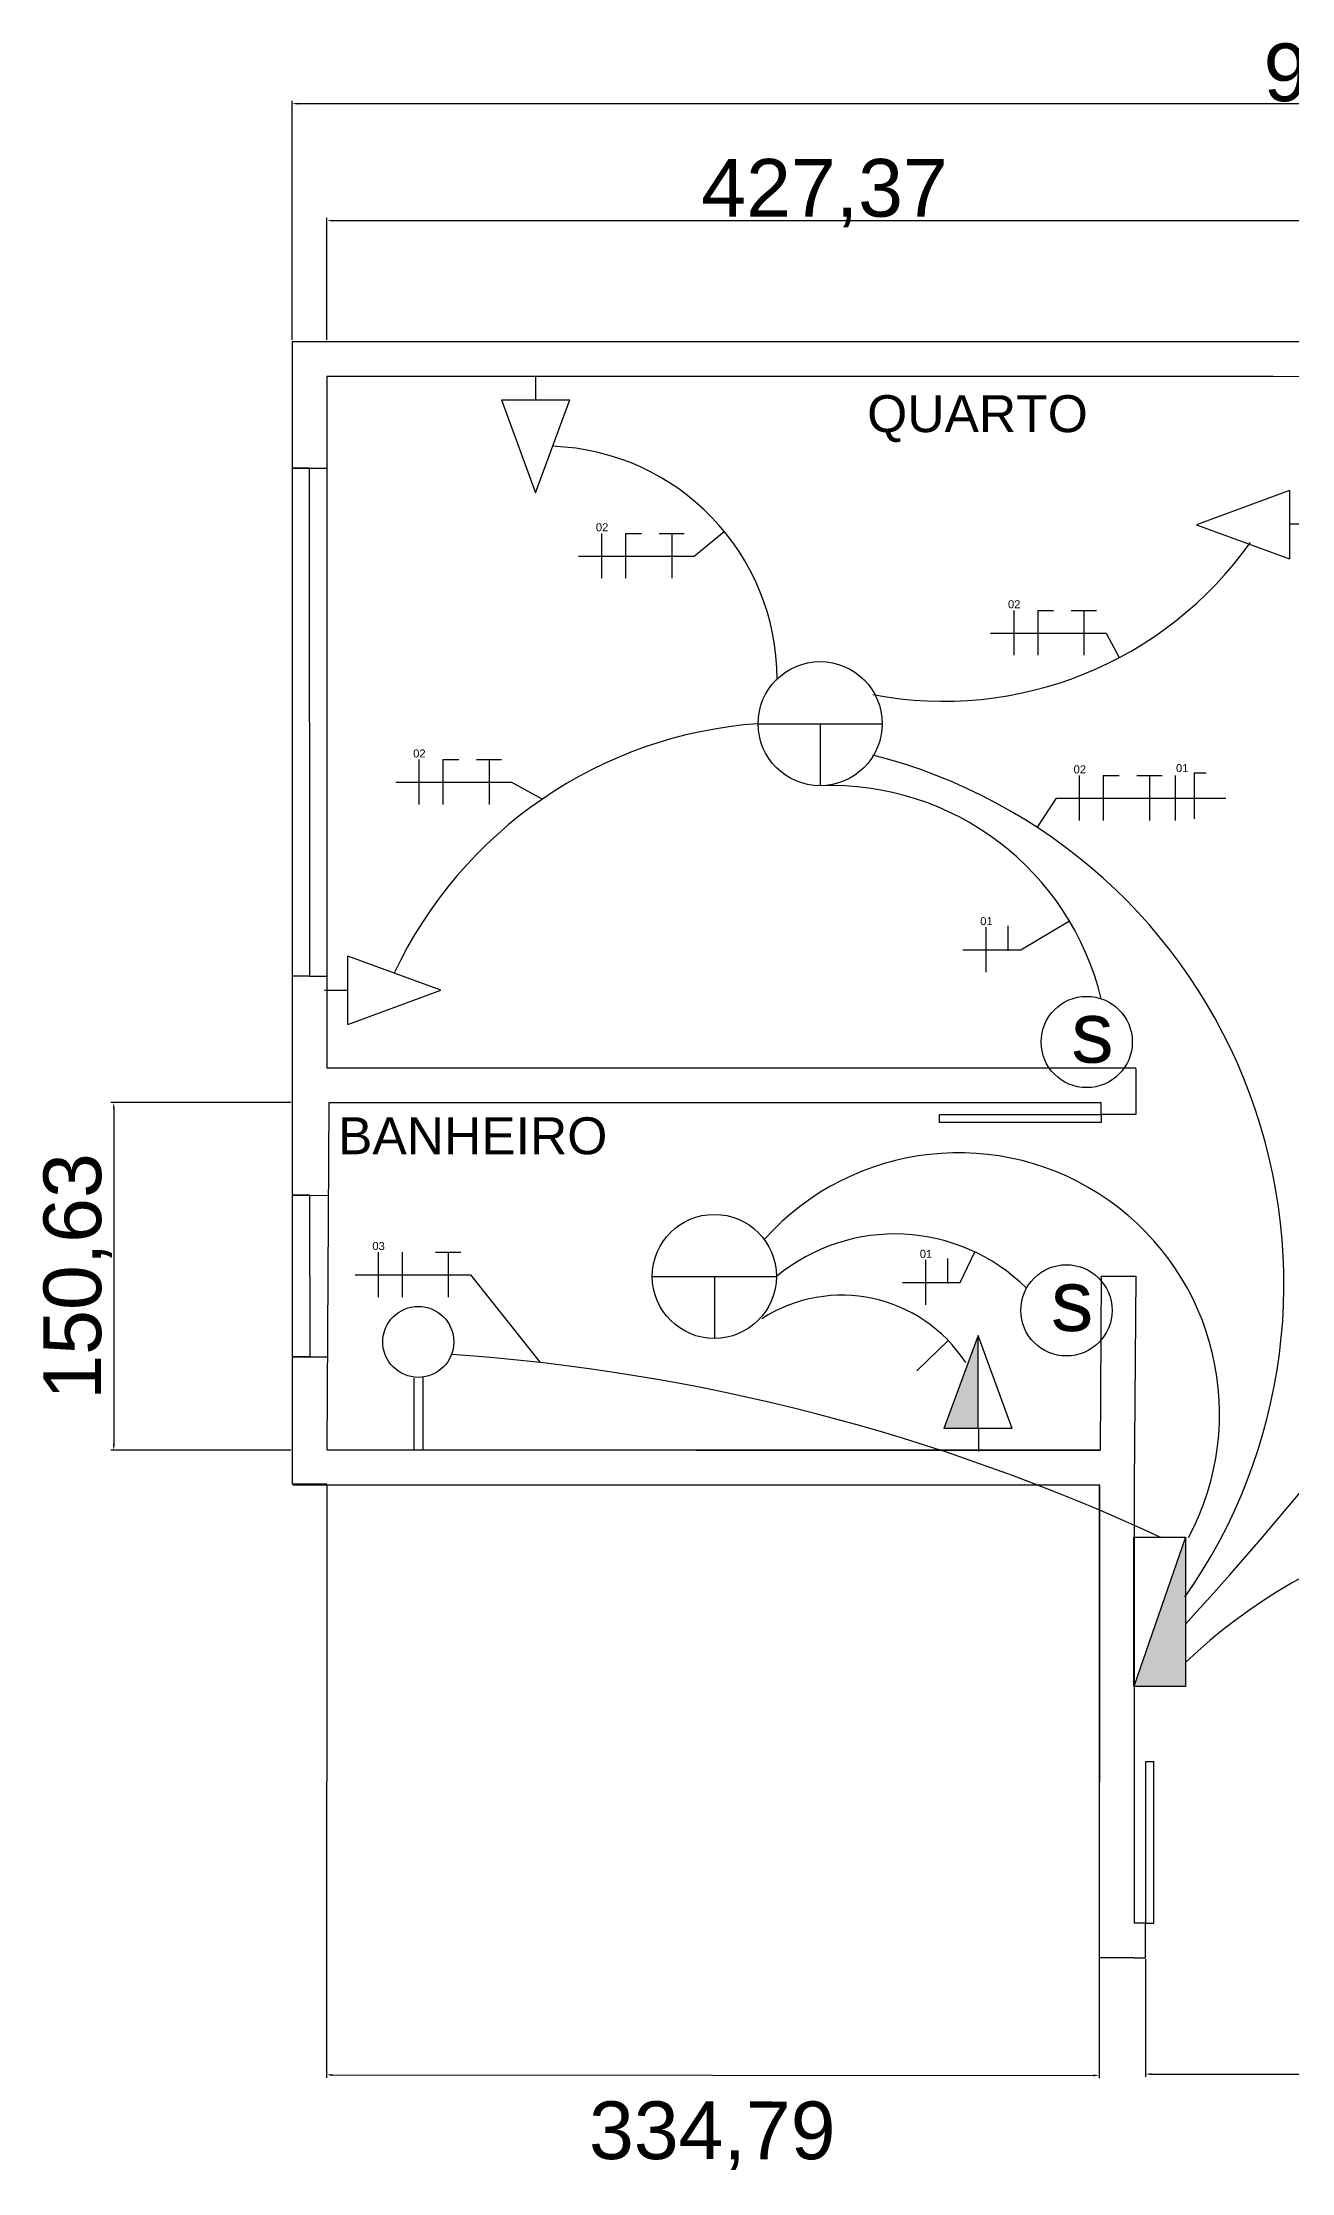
# Model space of a CAD drawing. Header units: centimetres. Extents: x 1976 to 3197, y 107 to 1029.
# Drawn here: x 1976 to 2517, y 107 to 1029 of the extents above; entities that cross this region are included whole.
import ezdxf

# ---------------------------------------------------------------- set-up
doc = ezdxf.new("R2010")
doc.units = ezdxf.units.CM
for name, color, linetype in [('cotas do desenho', 10, 'Continuous'), ('desenho da Planta', 7, 'Continuous'), ('projeto Elétrico', 50, 'Continuous')]:
    doc.layers.add(name, color=color, linetype=linetype)
doc.styles.get("Standard").update_dxf_attribs({"font": 'arial.ttf'})
doc.dimstyles.new('ISO-25', dxfattribs={"dimtxt": 2.5, "dimasz": 2.5, "dimexe": 1.25, "dimexo": 0.625, "dimtad": 1, "dimtxsty": 'Standard', "dimcen": 2.5, "dimadec": 0, "dimazin": 0, "dimtfac": 1, "dimtmove": 0, "dimatfit": 3, "dimfxl": 1, "dimarcsym": 0})

# ---------------------------------------------------------------- blocks, each defined once
blk = doc.blocks.new('*D1')
at = {"layer": 'cotas do desenho', "color": 0, "lineweight": -2, "transparency": 16777216}
for p, q in [((2084.49, 900.63), (2084.49, 1004.28)), ((2086.99, 1003.03), (2981.99, 1003.03)), ((2984.49, 900.63), (2984.49, 1004.28))]:
    blk.add_line(p, q, dxfattribs=at)
at = {"layer": 'cotas do desenho', "color": 0, "transparency": 16777216}
for points in [[(2086.99, 1003.45), (2086.99, 1002.61), (2084.49, 1003.03)], [(2981.99, 1003.45), (2981.99, 1002.61), (2984.49, 1003.03)]]:
    blk.add_solid(points, dxfattribs=at)
at = {"layer": 'Defpoints', "color": 0, "transparency": 16777216}
for p in [(2984.49, 1003.03), (2084.49, 900), (2984.49, 900)]:
    blk.add_point(p, dxfattribs=at)
at = {"layer": 'cotas do desenho', "color": 0, "transparency": 16777216, "insert": (2534.49, 1016.42), "char_height": 2.5, "width": 136.9953, "attachment_point": 5}
blk.add_mtext('{\\H10x;900}', dxfattribs=at)
blk = doc.blocks.new('*D6')
at = {"layer": 'cotas do desenho', "color": 0, "lineweight": -2, "transparency": 16777216}
for p, q in [((2083.87, 570.24), (2005.92, 570.24)), ((2007.17, 567.74), (2007.17, 422.11)), ((2083.87, 419.61), (2005.92, 419.61))]:
    blk.add_line(p, q, dxfattribs=at)
at = {"layer": 'cotas do desenho', "color": 0, "transparency": 16777216}
for points in [[(2006.76, 567.74), (2007.59, 567.74), (2007.17, 570.24)], [(2006.76, 422.11), (2007.59, 422.11), (2007.17, 419.61)]]:
    blk.add_solid(points, dxfattribs=at)
at = {"layer": 'Defpoints', "color": 0, "transparency": 16777216}
for p in [(2084.49, 570.24), (2007.17, 419.61), (2084.49, 419.61)]:
    blk.add_point(p, dxfattribs=at)
at = {"layer": 'cotas do desenho', "color": 0, "transparency": 16777216, "insert": (1991.53, 494.92), "char_height": 2.5, "attachment_point": 5, "rotation": 90}
blk.add_mtext('{\\H10x;150,63}', dxfattribs=at)
blk = doc.blocks.new('*D9')
at = {"layer": 'cotas do desenho', "color": 0, "lineweight": -2, "transparency": 16777216}
for p, q in [((2099.49, 404.38), (2099.31, 147.74)), ((2434.28, 404.15), (2434.1, 147.51)), ((2101.81, 148.99), (2431.6, 148.76))]:
    blk.add_line(p, q, dxfattribs=at)
at = {"layer": 'cotas do desenho', "color": 0, "transparency": 16777216}
for points in [[(2101.82, 149.4), (2101.81, 148.57), (2099.31, 148.99)], [(2431.6, 149.18), (2431.6, 148.34), (2434.1, 148.76)]]:
    blk.add_solid(points, dxfattribs=at)
at = {"layer": 'Defpoints', "color": 0, "transparency": 16777216}
for p in [(2099.49, 405), (2434.28, 404.78), (2434.1, 148.76)]:
    blk.add_point(p, dxfattribs=at)
at = {"layer": 'cotas do desenho', "color": 0, "transparency": 16777216, "insert": (2266.49, 122.66), "char_height": 2.5, "attachment_point": 5, "rotation": 359.96073}
blk.add_mtext('{\\H10x;334,79}', dxfattribs=at)
blk = doc.blocks.new('*D10')
at = {"layer": 'cotas do desenho', "color": 0, "lineweight": -2, "transparency": 16777216}
for p, q in [((2454.28, 199.15), (2454.28, 148.09)), ((2968.63, 199.15), (2968.63, 148.09)), ((2456.78, 149.34), (2966.13, 149.34))]:
    blk.add_line(p, q, dxfattribs=at)
at = {"layer": 'cotas do desenho', "color": 0, "transparency": 16777216}
for points in [[(2456.78, 149.75), (2456.78, 148.92), (2454.28, 149.34)], [(2966.13, 149.75), (2966.13, 148.92), (2968.63, 149.34)]]:
    blk.add_solid(points, dxfattribs=at)
at = {"layer": 'Defpoints', "color": 0, "transparency": 16777216}
for p in [(2454.28, 199.78), (2968.63, 199.78), (2968.63, 149.34)]:
    blk.add_point(p, dxfattribs=at)
at = {"layer": 'cotas do desenho', "color": 0, "transparency": 16777216, "insert": (2713.89, 121.57), "char_height": 2.5, "attachment_point": 5}
blk.add_mtext('{\\H10x;514,35}', dxfattribs=at)
blk = doc.blocks.new('*D11')
at = {"layer": 'cotas do desenho', "color": 0, "lineweight": -2, "transparency": 16777216}
for p, q in [((2099.56, 900.63), (2099.56, 953.58)), ((2102.06, 952.33), (2524.42, 952.33)), ((2526.92, 900.63), (2526.92, 953.58))]:
    blk.add_line(p, q, dxfattribs=at)
at = {"layer": 'cotas do desenho', "color": 0, "transparency": 16777216}
for points in [[(2102.06, 952.75), (2102.06, 951.91), (2099.56, 952.33)], [(2524.42, 952.75), (2524.42, 951.91), (2526.92, 952.33)]]:
    blk.add_solid(points, dxfattribs=at)
at = {"layer": 'Defpoints', "color": 0, "transparency": 16777216}
for p in [(2526.92, 952.33), (2099.56, 900), (2526.92, 900)]:
    blk.add_point(p, dxfattribs=at)
at = {"layer": 'cotas do desenho', "color": 0, "transparency": 16777216, "insert": (2315.15, 985.06), "char_height": 2.5, "attachment_point": 5}
blk.add_mtext('{\\H10x;\\P427,37}', dxfattribs=at)

msp = doc.modelspace()

# ---------------------------------------------------------------- hatches: boundary and pattern name
at = {"layer": 'projeto Elétrico'}
h = msp.add_hatch(color=256, dxfattribs=at)
h.dxf.hatch_style = 1
h.paths.add_polyline_path([(2381.664, 469.381), (2366.865, 429.082), (2381.664, 429.082)])
h = msp.add_hatch(color=256, dxfattribs=at)
h.dxf.hatch_style = 1
h.paths.add_polyline_path([(2449.151, 317.238), (2471.5, 317.238), (2471.5, 381.977)])

# ---------------------------------------------------------------- linework, layer by layer
for p, q in [((2084.49, 900.005), (2984.49, 900.005)), ((2084.49, 900.005), (2084.49, 405.005)), ((2509.556, 884.82), (2099.556, 884.82)), ((2099.556, 884.82), (2099.556, 585.238)), ((2509.556, 884.82), (2524.49, 885.005)), ((2092.023, 845.029), (2084.49, 845.029)), ((2084.49, 845.029), (2099.556, 845.029)), ((2092.023, 735.029), (2092.023, 845.029)), ((2092.023, 735.029), (2092.023, 625.029)), ((2092.023, 625.029), (2084.49, 625.029)), ((2092.023, 625.029), (2099.556, 625.029)), ((2099.556, 585.238), (2449.972, 585.238)), ((2449.972, 585.077), (2449.972, 570.077)), ((2100.298, 570.238), (2099.49, 420.005)), ((2100.298, 570.238), (2434.972, 570.238)), ((2364.981, 561.577), (2364.981, 565.077)), ((2364.981, 565.077), (2434.972, 565.077)), ((2434.972, 565.077), (2434.972, 570.077)), ((2449.972, 565.077), (2434.972, 565.077)), ((2434.972, 565.077), (2434.972, 561.577)), ((2449.972, 570.077), (2449.972, 565.077)), ((2434.972, 561.577), (2364.972, 561.577)), ((2092.192, 530.121), (2084.49, 530.121)), ((2084.49, 530.121), (2100.082, 530.038)), ((2092.192, 495.121), (2092.192, 530.121)), ((2092.192, 495.121), (2092.192, 460.121)), ((2434.993, 495.005), (2434.514, 419.608)), ((2434.993, 495.005), (2449.993, 495.005)), ((2449.972, 495.077), (2449.277, 404.775)), ((2092.192, 460.121), (2084.49, 460.121)), ((2084.49, 460.121), (2099.706, 460.04)), ((2434.514, 419.608), (2099.49, 419.608)), ((2259.574, 419.608), (2434.514, 419.608)), ((2084.49, 405.005), (2099.49, 405.005)), ((2084.715, 404.608), (2434.434, 404.608)), ((2434.277, 199.775), (2434.277, 404.775)), ((2449.277, 404.775), (2449.277, 214.775)), ((2457.777, 284.607), (2454.277, 284.607)), ((2454.277, 284.607), (2454.277, 214.607)), ((2457.777, 214.775), (2457.777, 284.775)), ((2454.277, 214.775), (2449.277, 214.775)), ((2454.277, 199.775), (2454.277, 214.775)), ((2454.277, 214.775), (2457.777, 214.775)), ((2449.277, 199.775), (2434.277, 199.775)), ((2449.277, 199.775), (2454.277, 199.775))]:
    msp.add_line(p, q)
for p, q in [((2189.959, 884.778), (2189.959, 874.778)), ((2175.16, 874.708), (2189.959, 834.41)), ((2175.16, 874.708), (2204.757, 874.708)), ((2189.959, 834.41), (2204.757, 874.708)), ((2516.582, 835.354), (2476.283, 820.555)), ((2516.582, 835.354), (2516.582, 805.756)), ((2218.544, 816.826), (2218.544, 797.384)), ((2228.913, 816.826), (2228.913, 797.384)), ((2228.913, 816.826), (2235.825, 816.826)), ((2243.465, 816.826), (2254.38, 816.826)), ((2248.922, 816.826), (2248.922, 797.384)), ((2258.64, 806.987), (2271.712, 817.703)), ((2476.283, 820.555), (2516.582, 805.756)), ((2526.581, 820.879), (2516.581, 820.879)), ((2208.534, 806.987), (2258.64, 806.987)), ((2397.12, 783.488), (2397.12, 764.046)), ((2407.489, 783.488), (2407.489, 764.046)), ((2407.489, 783.488), (2414.401, 783.488)), ((2422.041, 783.488), (2432.955, 783.488)), ((2427.498, 783.488), (2427.498, 764.046)), ((2387.11, 773.648), (2437.216, 773.648)), ((2437.216, 773.648), (2442.84, 763.014)), ((2286.356, 734.392), (2340.124, 734.392)), ((2313.24, 734.392), (2313.24, 734.392)), ((2313.24, 734.392), (2313.24, 734.392)), ((2313.24, 734.392), (2313.24, 734.392)), ((2313.24, 734.392), (2313.24, 734.392)), ((2313.24, 734.392), (2313.24, 734.392)), ((2313.24, 734.392), (2313.24, 707.508)), ((2139.395, 718.837), (2139.395, 699.395)), ((2149.763, 718.837), (2149.763, 699.395)), ((2149.763, 718.837), (2156.676, 718.837)), ((2164.316, 718.837), (2175.23, 718.837)), ((2169.773, 718.837), (2169.773, 699.395)), ((2425.533, 711.961), (2425.533, 692.519)), ((2435.902, 711.961), (2435.902, 692.519)), ((2435.902, 711.961), (2442.814, 711.961)), ((2450.454, 711.961), (2461.368, 711.961)), ((2455.911, 711.961), (2455.911, 692.519)), ((2467.13, 711.939), (2467.13, 692.496)), ((2475.273, 713.057), (2480.535, 713.061)), ((2475.273, 713.057), (2475.282, 702.143)), ((2129.385, 708.998), (2179.491, 708.998)), ((2179.491, 708.998), (2192.864, 701.745)), ((2415.523, 702.121), (2407.262, 689.494)), ((2415.523, 702.121), (2465.629, 702.121)), ((2463.985, 702.144), (2489.038, 702.144)), ((2475.282, 702.143), (2475.278, 693.159)), ((2385.087, 646.197), (2385.087, 626.755)), ((2394.618, 646.869), (2394.627, 635.955)), ((2400.13, 636.357), (2421.209, 648.992)), ((2148.826, 618.935), (2108.528, 633.734)), ((2108.528, 604.136), (2108.528, 633.734)), ((2375.077, 636.357), (2400.13, 636.357)), ((2098.458, 618.935), (2108.458, 618.935)), ((2108.528, 604.136), (2148.826, 618.935)), ((2432.298, 585.238), (2432.298, 585.238)), ((2121.709, 505.444), (2121.709, 486.002)), ((2132.078, 505.444), (2132.078, 486.002)), ((2146.63, 505.444), (2157.545, 505.444)), ((2152.088, 505.444), (2152.088, 486.002)), ((2358.909, 502.068), (2358.909, 482.626)), ((2368.44, 502.74), (2368.448, 491.825)), ((2373.952, 492.228), (2380.248, 505.518)), ((2111.699, 495.604), (2161.805, 495.604)), ((2161.805, 495.604), (2191.993, 457.676)), ((2240.522, 494.923), (2294.29, 494.923)), ((2267.406, 494.923), (2267.406, 494.923)), ((2267.406, 494.923), (2267.406, 494.923)), ((2267.406, 494.923), (2267.406, 494.923)), ((2267.406, 494.923), (2267.406, 494.923)), ((2267.406, 494.923), (2267.406, 494.923)), ((2267.406, 494.923), (2267.406, 494.923)), ((2267.406, 494.923), (2267.406, 468.039)), ((2348.899, 492.228), (2373.952, 492.228)), ((2355.165, 454.028), (2368.776, 467.099)), ((2381.664, 469.381), (2366.865, 429.082)), ((2396.463, 429.082), (2381.664, 469.381)), ((2381.664, 429.082), (2381.664, 469.381)), ((2137.137, 450.874), (2137.137, 419.48)), ((2141.012, 451.416), (2141.012, 419.636)), ((2396.463, 429.082), (2366.865, 429.082)), ((2381.988, 419.083), (2381.988, 429.083)), ((2471.5, 381.977), (2449.151, 317.238))]:
    msp.add_line(p, q, dxfattribs=at)
msp.add_lwpolyline([(2449.151, 381.977), (2471.5, 381.977), (2471.5, 317.238), (2449.151, 317.238)], close=True, dxfattribs=at)
for centre, radius in [((2313.24, 734.392), 26.884), ((2428.738, 596.483), 19.765), ((2267.406, 494.923), 26.884), ((2419.953, 480.218), 19.765), ((2139.116, 466.564), 15.373)]:
    msp.add_circle(centre, radius, dxfattribs=at)
for centre, radius, start, end in [((2193.697, 753.744), 100.882, 0, 87.920113), ((2366.632, 907.113), 163.009, 259.20123, 324.718175), ((2299.798, 545.705), 189.166, 94.07483, 154.770815), ((2277.879, 491.731), 236.326, 324.916302, 75.759932), ((1308.152, 1407.693), 1576.188, 317.567815, 334.334927), ((2317.76, 586.983), 120.61, 13.54173, 92.147781), ((2373.175, 435.335), 113.136, 331.795912, 137.840811), ((2345.624, 432.437), 80.868, 45.154993, 129.403825), ((2322.621, 422.776), 63.991, 32.952784, 122.819563), ((2092.431, -410.989), 874.262, 65.051942, 85.994527), ((2637.587, 153.274), 240.84, 79.252331, 133.599625)]:
    msp.add_arc(centre, radius, start, end, dxfattribs=at)

# ---------------------------------------------------------------- texts
at = {"insert": (2104.314, 563.852), "char_height": 16, "attachment_point": 1}
msp.add_mtext_dynamic_manual_height_columns('BANHEIRO', width=210.86838, gutter_width=12.5, heights=[0], dxfattribs=at)
at = {"layer": 'desenho da Planta', "insert": (2333.602, 876.71), "char_height": 16, "attachment_point": 1}
msp.add_mtext_dynamic_manual_height_columns('QUARTO', width=118.21418, gutter_width=12.5, heights=[42.944], dxfattribs=at)
at = {"layer": 'projeto Elétrico', "char_height": 3.4666, "attachment_point": 1}
for s, insert in [('02', (2216.051, 821.213)), ('02', (2394.627, 787.875)), ('02', (2136.902, 723.224)), ('02', (2423.04, 716.347)), ('01', (2467.428, 716.896)), ('01', (2382.594, 650.584)), ('03', (2119.217, 509.83)), ('01', (2356.416, 506.455))]:
    msp.add_mtext_dynamic_manual_height_columns(s, width=31.08053, gutter_width=17.333, heights=[0], dxfattribs=dict(at, insert=insert))
at = {"layer": 'projeto Elétrico', "char_height": 26.288, "width": 120.54706, "attachment_point": 1}
for insert in [(2422.028, 613.838), (2413.244, 497.573)]:
    msp.add_mtext('s', dxfattribs=dict(at, insert=insert))

# ---------------------------------------------------------------- dimensions: what is measured, and where the dimension line sits
at = {"layer": 'cotas do desenho'}
dim = msp.add_linear_dim(base=(2984.49, 1003.03), p1=(2084.49, 900.005), p2=(2984.49, 900.005), text='{\\H10x;900}', dimstyle='ISO-25', dxfattribs=at)
dim.commit()
dim.dimension.update_dxf_attribs({"geometry": '*D1', "text_midpoint": (2534.49, 1016.419)})
dim = msp.add_linear_dim(base=(2526.925, 952.331), p1=(2099.556, 900.005), p2=(2526.925, 900.005), text='{\\H10x;\\P<>}', dimstyle='ISO-25', dxfattribs=at)
dim.commit()
dim.dimension.update_dxf_attribs({"geometry": '*D11', "text_midpoint": (2315.15, 952.331), "dimtype": 160})
dim = msp.add_linear_dim(base=(2007.174, 419.608), p1=(2084.49, 570.238), p2=(2084.49, 419.608), angle=90, text='{\\H10x;<>}', dimstyle='ISO-25', dxfattribs=at)
dim.commit()
dim.dimension.update_dxf_attribs({"geometry": '*D6', "text_midpoint": (1991.525, 494.923)})
dim = msp.add_linear_dim(base=(2434.101, 148.758), p1=(2099.49, 405.005), p2=(2434.277, 404.775), angle=359.960726, text='{\\H10x;<>}', dimstyle='ISO-25', override={"dimtmove": 2}, dxfattribs=at)
dim.commit()
dim.dimension.update_dxf_attribs({"geometry": '*D9', "text_midpoint": (2266.487, 122.66), "dimtype": 161})
dim = msp.add_linear_dim(base=(2968.628, 149.338), p1=(2454.277, 199.775), p2=(2968.628, 199.775), text='{\\H10x;<>}', dimstyle='ISO-25', override={"dimtmove": 2}, dxfattribs=at)
dim.commit()
dim.dimension.update_dxf_attribs({"geometry": '*D10', "text_midpoint": (2713.889, 121.573), "dimtype": 160})

doc.saveas('drawing.dxf')
